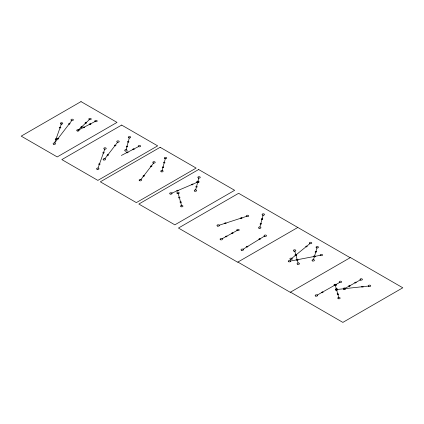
<?xml version="1.0" encoding="UTF-8"?>
<svg xmlns="http://www.w3.org/2000/svg" width="424" height="424" viewBox="0 0 424 424"><rect width="100%" height="100%" fill="white"/><g stroke="black" fill="none" stroke-linecap="round" stroke-linejoin="round"><path stroke-width="0.64" d="M322.251 292.804L322.272 291.723M349.365 286.46L349.403 285.373M355.418 283.163L355.455 282.082M226.146 236.989L226.188 235.903M232.209 233.704L232.251 232.617M83.793 127.847L83.888 126.76M90.015 124.656L90.111 123.575M127.237 152.926L127.333 151.845M133.459 149.741L133.555 148.654M192.046 185.044L192.258 183.963M177.327 191.256L177.603 190.185M126.098 149.714L129.288 137.927M162.111 170.506L165.307 158.719M195.649 189.867L198.84 178.08M259.917 226.973L263.108 215.185M313.453 259.652L317.03 247.902M61.496 123.644L54.579 143.047L71.736 120.617M98.023 168.127L104.755 149.237M241.002 218.662L241.452 217.607M225.059 223.771L225.568 222.727M104.781 158.91L117.549 142.305M140.794 179.707L153.567 163.097M314.126 256.965L314.905 255.979M296.795 260.241L297.632 259.271M89.379 119.616A1.224 0.71 0 0 1 89.427 118.391A1.224 0.71 0 0 1 91.245 119.027A1.224 0.71 0 0 1 89.379 119.616L77.915 130.38L95.082 121.513M361.905 287.223L362.907 286.306M343.975 289.131L345.03 288.235M291.659 258.444L309.891 243.636A1.224 0.71 0 0 0 311.773 242.978A1.224 0.71 0 0 0 309.949 242.348A1.224 0.71 0 0 0 309.918 243.572M178.769 197.939L179.824 197.091M180.131 202.656L181.186 201.808M295.327 255.465L296.381 254.617M296.689 260.177L297.743 259.334M335.962 289.91L337.016 289.062M337.324 294.627L338.379 293.779M243.032 249.275L264.618 236.051M297.802 227.465L237.62 262.207L178.446 228.043L238.627 193.302L350.176 257.702M317.083 295.178L339.598 282.479M345.396 288.188L360.315 279.935M222.171 238.712L237.117 230.476M121.359 155.465L138.521 146.593M171.646 193.196L196.964 182.399M127.507 142.082L128.965 141.468M126.23 146.805L127.688 146.19M163.521 162.874L164.984 162.26M162.244 167.597L163.701 166.982M197.059 182.235L198.517 181.62M195.782 186.963L197.239 186.343M261.327 219.341L262.785 218.726M260.05 224.063L261.507 223.448M315.111 252.036L316.596 251.437M313.681 256.748L315.159 256.149M55.184 139.448L56.694 138.871M98.628 164.533L100.138 163.956M219.007 225.287L246.455 216.394M68.524 124.025L70.183 123.612M114.337 145.708L116.001 145.299M150.35 166.499L152.015 166.091M57.113 138.849L58.798 138.473M106.88 155.285L108.565 154.908M142.893 176.082L144.579 175.706M59.206 127.81L60.892 127.433M102.65 152.889L104.336 152.513M290.355 261.067L320.215 255.333M84.959 123.05L86.713 122.806M80.576 127.121L82.335 126.877M305.572 246.604L307.342 246.392M337.398 289.454L368.324 286.078M294.961 255.137L296.747 254.957M246.217 246.742L248.019 246.678M258.751 239.099L260.559 239.067M334.43 284.954L336.237 284.928M321.36 292.258L323.168 292.269M354.533 282.612L356.34 282.633M348.48 285.909L350.288 285.93M231.329 233.147L233.136 233.168M225.266 236.433L227.073 236.459M89.162 124.089L90.969 124.142M82.94 127.28L84.742 127.333M132.606 149.174L134.408 149.227M126.384 152.359L128.186 152.412M191.251 184.445L193.047 184.562M176.57 190.646L178.361 190.8M240.35 218.01L242.104 218.259M224.444 223.109L226.183 223.39M313.691 256.255L315.334 256.69M296.408 259.525L298.024 259.986M361.646 286.486L363.172 287.043M343.753 288.389L345.247 288.977M178.536 197.197L180.062 197.833M179.898 201.914L181.424 202.55M295.088 254.723L296.615 255.354M296.45 259.44L297.977 260.071M335.729 289.168L337.255 289.804M337.091 293.885L338.617 294.521M290.498 292.157L342.873 322.394L402.8 287.795L350.425 257.553L290.244 292.3L237.869 262.064M261.502 218.593L262.61 219.473M260.225 223.321L261.332 224.195M197.234 181.493L198.342 182.368M195.957 186.216L197.065 187.09M163.696 162.127L164.809 163.007M162.418 166.855L163.526 167.729M127.682 141.335L128.79 142.21M126.405 146.057L127.513 146.937M315.313 251.294L316.394 252.179M313.877 256.001L314.958 256.891M98.861 163.791L99.9 164.698M55.422 138.706L56.456 139.613M150.817 165.8L151.548 166.796M114.798 145.003L115.535 146.004M68.985 123.32L69.722 124.317M143.397 175.388L144.075 176.4M107.383 154.59L108.062 155.603M57.616 138.155L58.295 139.167M103.159 152.195L103.832 153.207M59.715 127.115L60.388 128.127M85.616 122.403L86.056 123.458M81.238 126.469L81.673 127.523M306.266 245.968L306.647 247.028M295.698 254.511L296.01 255.582M335.421 285.644L338.728 297.42M294.786 251.194L298.088 262.97M178.228 193.673L181.536 205.449M247.054 246.169L247.176 247.25M259.626 238.542L259.684 239.629M335.31 284.398L335.352 285.485M81.005 101.606L21.2 136.136L57.214 156.928L117.019 122.398L81.005 101.606M121.646 125.069L61.84 159.599L97.854 180.391L157.659 145.861L121.646 125.069M160.139 147.292L100.334 181.822L136.348 202.614L196.153 168.089L160.139 147.292M198.633 169.521L138.828 204.045L174.842 224.837L234.647 190.312L198.633 169.521M343.827 289.269A1.224 0.71 0 0 0 345.73 288.723A1.224 0.71 0 0 0 343.965 288.044A1.224 0.71 0 0 0 343.827 289.269M360.517 280.031A1.224 0.71 0 0 0 362.419 279.49A1.224 0.71 0 0 0 360.654 278.806A1.224 0.71 0 0 0 360.517 280.031M335.819 290.08A1.224 0.71 0 0 0 337.727 289.539A1.224 0.71 0 0 0 335.962 288.855A1.224 0.71 0 0 0 335.819 290.08M368.827 286.428A1.224 0.71 0 0 0 370.735 285.887A1.224 0.71 0 0 0 368.975 285.204A1.224 0.71 0 0 0 368.827 286.428M338.283 298.719A1.224 0.71 0 0 0 340.149 298.136A1.224 0.71 0 0 0 338.336 297.494A1.224 0.71 0 0 0 338.283 298.719M334.589 285.548A1.224 0.71 0 0 0 336.449 284.96A1.224 0.71 0 0 0 334.642 284.319A1.224 0.71 0 0 0 334.589 285.548M339.757 282.479A1.224 0.71 0 0 0 341.649 281.923A1.224 0.71 0 0 0 339.868 281.255A1.224 0.71 0 0 0 339.757 282.479M315.71 296.09A1.224 0.71 0 0 0 317.603 295.533A1.224 0.71 0 0 0 315.822 294.866A1.224 0.71 0 0 0 315.71 296.09M181.09 206.748A1.224 0.71 0 0 0 182.956 206.165A1.224 0.71 0 0 0 181.143 205.523A1.224 0.71 0 0 0 181.09 206.748M177.396 193.577A1.224 0.71 0 0 0 179.257 192.989A1.224 0.71 0 0 0 177.449 192.348A1.224 0.71 0 0 0 177.396 193.577M197.245 182.474A1.224 0.71 0 0 0 199.132 181.912A1.224 0.71 0 0 0 197.34 181.249A1.224 0.71 0 0 0 197.245 182.474M170.204 194.049A1.224 0.71 0 0 0 172.091 193.487A1.224 0.71 0 0 0 170.305 192.825A1.224 0.71 0 0 0 170.204 194.049M290.429 259.44A1.224 0.71 0 0 0 292.284 258.841A1.224 0.71 0 0 0 290.466 258.211A1.224 0.71 0 0 0 290.429 259.44M316.627 247.817A1.224 0.71 0 0 0 318.472 247.208A1.224 0.71 0 0 0 316.633 246.593A1.224 0.71 0 0 0 316.627 247.817M312.626 260.961A1.224 0.71 0 0 0 314.465 260.352A1.224 0.71 0 0 0 312.631 259.737A1.224 0.71 0 0 0 312.626 260.961M320.74 255.614A1.224 0.71 0 0 0 322.584 255.004A1.224 0.71 0 0 0 320.751 254.389A1.224 0.71 0 0 0 320.74 255.614M288.855 261.788A1.224 0.71 0 0 0 290.7 261.179A1.224 0.71 0 0 0 288.866 260.559A1.224 0.71 0 0 0 288.855 261.788M293.949 251.098A1.224 0.71 0 0 0 295.814 250.515A1.224 0.71 0 0 0 294.002 249.874A1.224 0.71 0 0 0 293.949 251.098M297.643 264.274A1.224 0.71 0 0 0 299.508 263.686A1.224 0.71 0 0 0 297.696 263.05A1.224 0.71 0 0 0 297.643 264.274M241.616 250.356A1.224 0.71 0 0 0 243.466 249.752A1.224 0.71 0 0 0 241.643 249.132A1.224 0.71 0 0 0 241.616 250.356M264.677 236.327A1.224 0.71 0 0 0 266.532 235.723A1.224 0.71 0 0 0 264.703 235.097A1.224 0.71 0 0 0 264.677 236.327M237.323 230.577A1.224 0.71 0 0 0 239.231 230.031A1.224 0.71 0 0 0 237.467 229.352A1.224 0.71 0 0 0 237.323 230.577M220.602 239.788A1.224 0.71 0 0 0 222.505 239.247A1.224 0.71 0 0 0 220.74 238.564A1.224 0.71 0 0 0 220.602 239.788M217.533 226.087A1.224 0.71 0 0 0 219.404 225.51A1.224 0.71 0 0 0 217.597 224.863A1.224 0.71 0 0 0 217.533 226.087M246.842 216.547A1.224 0.71 0 0 0 248.713 215.964A1.224 0.71 0 0 0 246.906 215.323A1.224 0.71 0 0 0 246.842 216.547M259.053 228.266A1.224 0.71 0 0 0 260.951 227.714A1.224 0.71 0 0 0 259.17 227.041A1.224 0.71 0 0 0 259.053 228.266M262.631 215.079A1.224 0.71 0 0 0 264.523 214.528A1.224 0.71 0 0 0 262.748 213.855A1.224 0.71 0 0 0 262.631 215.079M198.363 177.974A1.224 0.71 0 0 0 200.255 177.423A1.224 0.71 0 0 0 198.48 176.75A1.224 0.71 0 0 0 198.363 177.974M194.786 191.16A1.224 0.71 0 0 0 196.683 190.609A1.224 0.71 0 0 0 194.902 189.936A1.224 0.71 0 0 0 194.786 191.16M161.252 171.799A1.224 0.71 0 0 0 163.145 171.243A1.224 0.71 0 0 0 161.369 170.575A1.224 0.71 0 0 0 161.252 171.799M164.825 158.613A1.224 0.71 0 0 0 166.717 158.062A1.224 0.71 0 0 0 164.941 157.389A1.224 0.71 0 0 0 164.825 158.613M153.356 162.97A1.224 0.71 0 0 0 155.221 162.387A1.224 0.71 0 0 0 153.419 161.74A1.224 0.71 0 0 0 153.356 162.97M139.697 180.751A1.224 0.71 0 0 0 141.563 180.173A1.224 0.71 0 0 0 139.761 179.527A1.224 0.71 0 0 0 139.697 180.751M104.357 149.078A1.224 0.71 0 0 0 106.228 148.495A1.224 0.71 0 0 0 104.421 147.854A1.224 0.71 0 0 0 104.357 149.078M103.679 159.959A1.224 0.71 0 0 0 105.55 159.382A1.224 0.71 0 0 0 103.742 158.735A1.224 0.71 0 0 0 103.679 159.959M117.337 142.173A1.224 0.71 0 0 0 119.208 141.595A1.224 0.71 0 0 0 117.4 140.948A1.224 0.71 0 0 0 117.337 142.173M128.811 137.821A1.224 0.71 0 0 0 130.703 137.265A1.224 0.71 0 0 0 128.928 136.597A1.224 0.71 0 0 0 128.811 137.821M125.234 151.008A1.224 0.71 0 0 0 127.131 150.451A1.224 0.71 0 0 0 125.356 149.783A1.224 0.71 0 0 0 125.234 151.008M138.796 146.725A1.224 0.71 0 0 0 140.662 146.137A1.224 0.71 0 0 0 138.844 145.501A1.224 0.71 0 0 0 138.796 146.725M97.133 169.351A1.224 0.71 0 0 0 98.999 168.773A1.224 0.71 0 0 0 97.197 168.127A1.224 0.71 0 0 0 97.133 169.351M71.523 120.49A1.224 0.71 0 0 0 73.394 119.907A1.224 0.71 0 0 0 71.587 119.266A1.224 0.71 0 0 0 71.523 120.49M53.689 144.271A1.224 0.71 0 0 0 55.56 143.688A1.224 0.71 0 0 0 53.753 143.047A1.224 0.71 0 0 0 53.689 144.271M60.913 123.993A1.224 0.71 0 0 0 62.784 123.416A1.224 0.71 0 0 0 60.977 122.769A1.224 0.71 0 0 0 60.913 123.993M95.352 121.64A1.224 0.71 0 0 0 97.218 121.052A1.224 0.71 0 0 0 95.4 120.416A1.224 0.71 0 0 0 95.352 121.64M77.279 130.99A1.224 0.71 0 0 0 79.14 130.401A1.224 0.71 0 0 0 77.327 129.76A1.224 0.71 0 0 0 77.279 130.99"/></g></svg>
